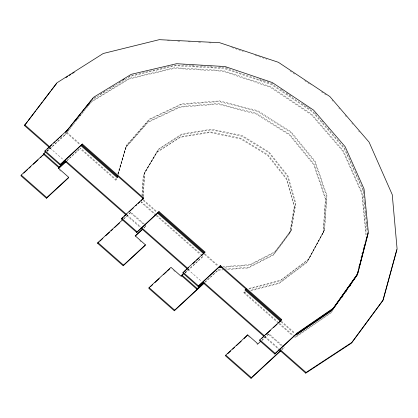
<?xml version="1.0" encoding="UTF-8"?>
<svg xmlns="http://www.w3.org/2000/svg" width="418" height="418" viewBox="0 0 418 418"><rect width="100%" height="100%" fill="white"/><g stroke="black" fill="none" stroke-linecap="round" stroke-linejoin="round"><path stroke-width="0.31" stroke-dasharray="2.09 1.57" d="M155.59 215.145L141.462 202.709L141.55 201.413M141.927 195.572L143.238 175.45L157.283 151.739L180.764 136.618L210.207 131.853L240.878 138.212L267.839 154.676L286.743 178.585L294.549 206.095L289.998 232.779L273.518 255.001L248.329 267.959L226.514 269.61M142.157 196.199L143.552 174.787M142.972 196.146L144.492 172.786L158.537 149.069L182.018 133.948L211.461 129.183L242.137 135.542L269.093 152.006L287.997 175.915L295.803 203.43L291.257 230.109L274.772 252.331L249.583 265.294L223.923 267.233M143.202 196.779L144.806 172.117M250.601 290.928L279.276 283.331L306.953 262.483L323.046 233.014L325.387 198.884L313.662 164.697L289.449 135.056L256.009 113.952L217.846 104.223L180.101 107.18L147.852 122.427L125.442 147.909L117.73 173.987M323.046 233.014L323.36 232.345L325.7 198.221L313.975 164.034L289.763 134.392L256.323 113.283L218.165 103.554L180.414 106.512L148.165 121.758L125.442 147.909M248.741 289.089L280.535 280.661L308.207 259.813L324.3 230.344L326.641 196.22L314.916 162.032L290.703 132.391L257.269 111.282L219.105 101.553L181.355 104.51L149.106 119.757L126.701 145.245L118.069 174.426M324.3 230.344L324.614 229.675L326.954 195.551L315.229 161.364L291.017 131.722L257.582 110.613L219.419 100.884L181.668 103.842L149.419 119.093L126.701 145.245M289.684 233.443L294.235 206.764L286.429 179.254L267.525 155.339L240.564 138.88L209.893 132.522L180.451 137.282L156.969 152.408L143.238 175.45M290.944 230.778L295.489 204.094L287.683 176.584L268.779 152.674L241.818 136.211L211.147 129.852L181.705 134.617L158.223 149.738L144.492 172.786M358.163 268.199L358.978 265.038M360.933 257.451L362.077 253.026M363.054 249.227L364.198 244.802M365.013 241.641L365.828 238.479M115.891 180.2L116.209 179.531L80.408 148.019L80.094 148.688L115.891 180.2L116.444 178.334M116.209 179.531L116.575 178.293M117.86 173.945L125.755 147.246M118.195 174.379L127.015 144.576M46.743 151.086L50.343 147.376M47.114 151.494L64.753 135.181L71.922 125.959M123.827 219.022L130.813 212.182L144.241 224.001M141.462 202.709L141.775 202.04L156.389 214.904M143.938 228.118L146.159 225.689L144.717 224.424M184.824 272.64L188.429 268.931M205.306 282.145L218.175 270.237L218.489 269.568L222.339 269.281M278.325 323.187L243.746 292.746L244.06 292.083L245.309 291.748M257.932 343.878L257.619 344.542L256.647 343.685M261.908 340.576L268.894 333.736L282.322 345.555M282.798 345.973L284.24 347.243L281.544 350.112M324.614 229.675L308.521 259.15L280.849 279.997L248.433 288.587M323.36 232.345L307.267 261.814L279.595 282.662L250.293 290.426M332.091 311.196L331.338 312.256L295.202 337.101L294.889 337.765L331.019 312.925L332.153 311.326M291.257 230.109L275.086 251.667L249.896 264.625L222.951 266.658M289.998 232.779L273.832 254.332L248.642 267.295L224.905 269.087M76.766 119.919L79.185 116.899M79.587 116.397L82.816 112.369M87.655 106.329L91.688 101.297L129.418 78.312L174.687 67.726L223.202 70.553L270.357 86.516L311.687 114.109L343.282 150.71L362.134 192.855L366.278 234.623M64.753 135.181L72.821 125.113M73.223 124.611L83.71 111.528M84.112 111.026L91.375 101.966L129.105 78.976L174.374 68.395L222.883 71.217L270.044 87.184L311.373 114.772L342.964 151.379L361.821 193.524L366.152 237.215M46.586 150.856L49.878 147.81M46.952 151.269L65.067 134.512M67.063 160.366L80.408 148.019M66.749 161.034L80.094 148.688M123.665 218.797L130.813 212.182M143.776 227.894L146.159 225.689M185.033 272.818L203.148 256.067L202.834 256.73L185.195 273.048M204.668 282.359L218.489 269.568M261.746 340.351L268.894 333.736M281.857 349.448L284.24 347.243M94.055 97.953L96.271 96.6M100.158 94.238L105.707 90.858M109.589 88.491L115.138 85.11M119.025 82.743L122.908 80.376M128.457 76.996L130.677 75.642L175.941 65.056L224.456 67.883L271.611 83.846L312.946 111.439L344.536 148.04L363.127 189.594M93.742 98.622L130.364 76.311L175.628 65.725L224.142 68.552L271.298 84.514L312.633 112.108L344.223 148.709L363.075 190.854L367.281 233.265M243.746 292.746L246.239 292.088M218.175 270.237L223.306 269.85M167.399 40.755L169.995 40.886M177.775 41.277L180.372 41.408M188.157 41.8L190.749 41.931M198.534 42.322L201.779 42.484M208.916 42.84L212.161 43.002M183.371 64.806L184.667 64.879M191.778 65.297L194.37 65.448M200.839 65.825L203.425 65.971M209.893 66.347L211.832 66.462M218.948 66.875L221.535 67.026M231.666 47.485L243.417 51.404M255.168 55.322L266.919 59.241M225.38 67.423L229.054 68.667M259.066 78.824L264.578 80.69M267.024 81.52L270.702 82.764M289.977 70.888L295.395 74.493M304.612 80.627L311.117 84.953M321.416 91.803L326.834 95.408M271.925 83.182L273.001 83.898M281.053 89.274L283.2 90.706M286.419 92.853L291.785 96.438M302.522 103.607L310.574 108.978M66.807 132.271L80.444 144.278M143.52 199.804L157.205 211.848M205.086 253.998L218.766 266.041M281.356 321.139L294.998 333.146M66.493 132.94L80.131 144.947M143.207 200.473L156.891 212.516M204.282 254.238L217.966 266.282M281.042 321.808L294.68 333.81M156.875 215.333L202.171 255.205M244.06 292.083L277.667 321.667M279.616 323.38L294.225 336.244M156.076 215.573L200.4 254.588M278.816 323.616L292.454 335.623M130.5 212.851L143.928 224.67M144.403 225.088L145.845 226.357M268.581 334.4L281.528 345.796M126.811 214.69L140.991 227.173M264.944 336.286L279.135 348.779M50.029 148.045L63.933 160.282M126.988 215.787L140.678 227.841M188.11 269.594L201.539 281.413M264.631 336.955L278.331 349.014M59.628 170.257L60.605 171.114M139.753 240.784L140.725 241.641M173.601 270.582L174.578 271.439M248.365 336.396L249.337 337.253M315.365 113.21L316.207 114.187M322.106 121.021L322.947 121.999M328.423 128.342L329.264 129.319M332.075 100.153L332.916 101.135M338.826 108.001L339.667 108.983M345.153 115.358L346.417 116.826M351.899 123.2L352.745 124.183M358.649 131.048L359.49 132.025M363.394 190.185L363.644 192.755M364.026 196.612L364.156 197.897M364.538 201.753L364.731 203.681M365.05 206.894L365.238 208.822M365.494 211.393L365.75 213.964M366.069 217.172L366.257 219.1M366.576 222.313L366.769 224.241M367.15 228.097L367.338 230.025"/><path stroke-width="0.63" d="M142.763 199.391L142.846 198.095M143.034 199.376L143.118 198.075M357.296 273.748L356.81 275.645L332.279 310.255L296.143 335.1L297.083 333.099L333.219 308.254L357.751 273.644L368.352 232.549L364.021 188.852L345.163 146.708L313.573 110.106L272.238 82.513L225.083 66.551L176.574 63.724L131.304 74.31L93.569 97.295L66.948 130.51L45.024 150.793L44.71 151.462L60.051 164.969L81.975 144.685L82.294 144.017L143.661 198.038L140.965 200.912M358.592 269.291L357.124 274.981L332.592 309.592L296.456 334.431M359.731 264.866L360.222 262.969M360.546 261.705L361.523 257.906M361.852 256.642L362.343 254.745M362.667 253.48L363.158 251.584M363.482 250.319L365.275 243.365M366.419 238.939L366.91 237.043M367.234 235.778L367.725 233.881M368.039 233.213L357.437 274.312L332.906 308.923L296.77 333.763L274.845 354.046L259.505 340.539L259.818 339.876L281.742 319.592L220.375 265.566L198.445 285.849L198.132 286.518L182.791 273.011L183.105 272.348L205.029 252.064L159.002 211.545L137.078 231.828L136.764 232.497L121.419 218.99L121.737 218.321L143.661 198.038M396.786 249.687L382.857 300.594L351.491 343.121L305.736 373.138L278.822 349.448M81.108 145.804L117.15 177.53L117.698 175.67M117.15 177.53L117.829 175.623M49.068 147.193L24.458 125.536L56.9 82.848L103.23 53.499L159.279 39.668L219.607 42.693L278.367 62.287L329.859 96.548L369.089 142.146L392.251 194.668L397.1 249.018L383.17 299.925L351.804 342.452L306.049 372.475L305.736 373.138M44.094 153.913L21.213 175.079L20.9 175.748L46.471 198.257L68.395 177.974L68.709 177.305L58.483 168.302L65.631 161.688M45.175 152.157L43.451 154.127L58.797 167.634L65.689 160.883L126.325 214.262M65.203 132.501L66.948 130.51M58.797 167.634L65.689 160.883M60.051 164.969L60.364 164.3L82.294 144.017M46.471 198.257L46.785 197.589L68.709 177.305M142.345 229.216L135.192 235.83L145.422 244.833L145.109 245.502L123.185 265.785L97.613 243.276L97.927 242.607L122.709 219.68M123.185 265.785L123.498 265.116L145.422 244.833M136.764 232.497L158.688 212.213L159.002 211.545M182.65 275.023L181.219 276.35L170.993 267.342L149.069 287.626L148.756 288.295L174.322 310.804L204.355 283.023M264.453 335.853L203.77 282.432L196.878 289.188L181.537 275.681L183.727 273.278M174.322 310.804L174.635 310.135L203.712 283.242M201.382 255.816L205.029 252.064M196.878 289.188L203.77 282.432M198.132 286.518L220.061 266.235L220.375 265.566M246.563 289.084L245.314 289.413L245 290.082L280.556 321.379M260.795 341.229L257.932 343.878L247.707 334.875L225.777 355.154L225.464 355.822L251.035 378.332L280.588 350.995M247.707 334.875L244.055 338.627M251.035 378.332L251.349 377.668L280.901 350.326M281.742 319.592L281.429 320.256L220.061 266.235M274.845 354.046L275.159 353.382L297.083 333.099M341.527 297.882L343.037 295.751M345.676 292.025L346.809 290.426M349.448 286.701L350.958 284.569M24.458 125.536L27.635 121.382M28.429 120.347L35.567 111.01M36.361 109.971L42.307 102.191M43.101 101.151L50.635 91.296M51.43 90.257L56.587 83.516M66.634 131.179L69.461 127.657M70.266 126.649L81.155 113.059M81.965 112.055L91.239 100.482M92.049 99.474L92.853 98.465M67.126 130.839L67.935 129.831M73.986 122.281L76.405 119.266M77.21 118.257L78.02 117.249M78.824 116.246L79.634 115.237M85.277 108.194L88.104 104.667M88.909 103.664L89.718 102.656M47.568 148.813L51.858 144.847M53.765 143.081L55.197 141.759M56.623 140.438L58.53 138.671M59.487 137.794L61.869 135.589M23.758 173.099L27.572 169.572M29.004 168.25L30.911 166.484M33.294 164.284L38.059 159.875M40.441 157.67L41.398 156.787M42.349 155.904L43.78 154.582M58.645 168.527L66.274 161.473M121.419 218.99L123.326 217.224M124.282 216.346L126.664 214.141M129.047 211.936L133.337 207.965M135.719 205.76L136.676 204.877M138.102 203.556L140.009 201.795M97.613 243.276L99.04 241.954M99.996 241.071L102.854 238.427M105.717 235.778L109.526 232.251M110.958 230.929L112.865 229.163M114.772 227.402L119.538 222.993M135.359 236.055L142.507 229.44M150.658 286.529L152.565 284.768M154.947 282.563L159.237 278.592M163.527 274.626L166.39 271.982M167.341 271.099L169.724 268.894M184.223 271.69L188.513 267.724M192.802 263.753L195.185 261.548M196.612 260.226L198.999 258.021M181.537 275.681L183.883 273.508M227.847 353.618L230.71 350.974M232.617 349.208L234.519 347.447M236.426 345.681L241.196 341.271M261.887 338.334L263.314 337.012M265.696 334.808L270.467 330.398M273.325 327.754L277.139 324.227M278.571 322.905L280.473 321.139M65.96 77.576L67.617 76.525M69.273 75.48L70.924 74.43M72.58 73.38L74.237 72.335M123.221 79.707L124.329 79.033M221.028 266.804L219.743 266.903L219.429 267.567L222 267.374M81.975 144.685L143.348 198.707M158.688 212.213L204.715 252.728M81.421 145.135L117.463 176.866M158.182 212.71L204.109 253.141M245.314 289.413L280.87 320.71M157.377 212.945L203.796 253.804M24.777 124.867L49.862 146.953M141.483 227.606L187.938 268.497M279.626 349.208L306.049 372.475M65.375 161.552L126.011 214.925M141.169 228.27L187.625 269.166M203.456 283.101L264.139 336.521M45.024 150.793L60.364 164.3M121.737 218.321L137.078 231.828M183.105 272.348L198.445 285.849M259.818 339.876L275.159 353.382M43.77 153.463L59.11 166.97M181.851 275.013L197.191 288.519M21.213 175.079L46.785 197.589M97.927 242.607L123.498 265.116M149.069 287.626L174.635 310.135M225.777 355.154L251.349 377.668"/></g></svg>
